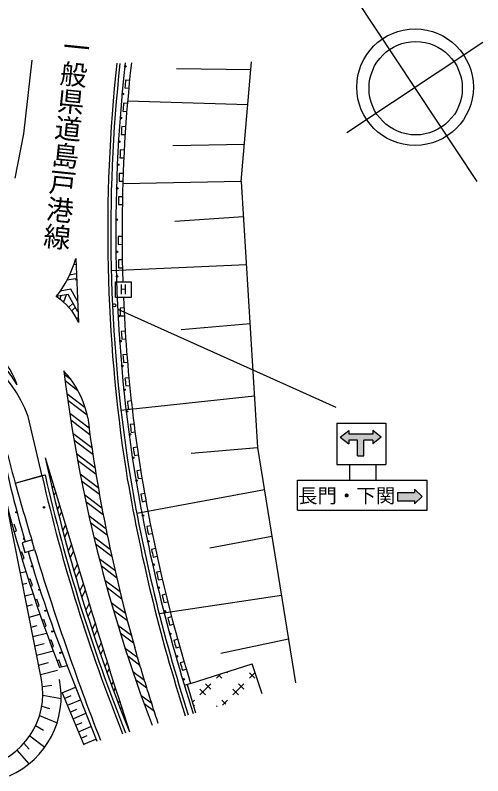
# Model space of a CAD drawing. Units: millimetres, scale not verified. Extents: x 40000 to 680000, y 20000 to 406021.
# Drawn here: x 130388 to 190533, y 237078 to 334842 of the extents above; entities that cross this region are included whole.
import ezdxf
from ezdxf.enums import TextEntityAlignment as Align

# ---------------------------------------------------------------- set-up
doc = ezdxf.new("R2010")
doc.units = ezdxf.units.MM
doc.header["$LTSCALE"] = 1000
doc.layers.add('M-BGD', color=7, linetype='Continuous', lineweight=25)
doc.layers.add('M-STR-STRC', color=7, linetype='Continuous', lineweight=25)
doc.styles.add('@ＭＳ ゴシック', font='')
doc.styles.add('ＭＳ ゴシック', font='')
doc.styles.get('@ＭＳ ゴシック').set_extended_font_data('@MS Gothic')
doc.styles.get('ＭＳ ゴシック').set_extended_font_data('MS Gothic')

msp = doc.modelspace()

# ---------------------------------------------------------------- hatches: boundary and pattern name
at = {"layer": 'M-STR-STRC'}
for points in [[(173302, 280998), (173302, 281456), (172202, 280598), (173302, 279741), (173302, 280198), (174435, 280198), (174435, 278212), (175235, 278212), (175235, 280198), (176368, 280198), (176368, 279741), (177468, 280598), (176368, 281456), (176368, 280998), (174835, 280998)], [(181749, 273512), (179547, 273512), (179547, 272437), (181749, 272437), (181749, 272047), (182721, 272975), (181749, 273902)]]:
    msp.add_hatch(color=256, dxfattribs=at).paths.add_polyline_path(points)

# ---------------------------------------------------------------- linework, layer by layer
at = {"layer": 'M-BGD'}
for p, q in [((189796, 313484), (171542, 341011)), ((173032, 319765), (190533, 331371)), ((131519, 319575), (132569, 329056)), ((159472, 313472), (160780, 328869)), ((160691, 327829), (151123, 327963)), ((145090, 326463), (144592, 326513)), ((144496, 325515), (144993, 325468)), ((160309, 323330), (144842, 323782)), ((144816, 323476), (144318, 323517)), ((144237, 322518), (144736, 322479)), ((144590, 320484), (144091, 320518)), ((130388, 313915), (131519, 319575)), ((144025, 319518), (144524, 319487)), ((159876, 318232), (150657, 318049)), ((144409, 317490), (143910, 317516)), ((143860, 316515), (144359, 316491)), ((144275, 314493), (143775, 314511)), ((143741, 313509), (144241, 313494)), ((159472, 313472), (144231, 313188)), ((159472, 313472), (161572, 279286)), ((144187, 311494), (143688, 311505)), ((143669, 310503), (144169, 310494)), ((150942, 308354), (159750, 308947)), ((144134, 306391), (143634, 306391)), ((143636, 305388), (144136, 305391)), ((144159, 303391), (143659, 303382)), ((142742, 302006), (160127, 302810)), ((143680, 302379), (144180, 302391)), ((143305, 300549), (145305, 300549)), ((143305, 298549), (143305, 300549)), ((145305, 300549), (145305, 298549)), ((145305, 298549), (143305, 298549)), ((144370, 297220), (143871, 297196)), ((143921, 296195), (144420, 296221)), ((151729, 294443), (160595, 295196)), ((144535, 294224), (144036, 294193)), ((144102, 293192), (144601, 293226)), ((144748, 291232), (144250, 291192)), ((144331, 290193), (144830, 290235)), ((145009, 288243), (144511, 288196)), ((144609, 287198), (145106, 287248)), ((143994, 284066), (161166, 285899)), ((145317, 285259), (144820, 285204)), ((144934, 284208), (145431, 284266)), ((133851, 275583), (132068, 283247)), ((145673, 282280), (145177, 282217)), ((145307, 281223), (145803, 281289)), ((146077, 279308), (145582, 279237)), ((153042, 278564), (161572, 279286)), ((161572, 279286), (166428, 249037)), ((145727, 278244), (146222, 278318)), ((133834, 275657), (134220, 275764)), ((133834, 275655), (134221, 275762)), ((146528, 276342), (146034, 276263)), ((130393, 274703), (133834, 275657)), ((130394, 274701), (133834, 275655)), ((146196, 275273), (146689, 275355)), ((146021, 270825), (162437, 273897)), ((147026, 273384), (146534, 273297)), ((133768, 249435), (129258, 272163)), ((146711, 272310), (147203, 272399)), ((130558, 268563), (130258, 269438)), ((147811, 269212), (147321, 269114)), ((130250, 268457), (130558, 268563)), ((147519, 268131), (148009, 268232)), ((155404, 266359), (163403, 267878)), ((132518, 267401), (131269, 267037)), ((131269, 267037), (131633, 265788)), ((132881, 266152), (132518, 267401)), ((131633, 265788), (132881, 266152)), ((148419, 266274), (147930, 266169)), ((131016, 265796), (131256, 265878)), ((131556, 265003), (131256, 265878)), ((131281, 264909), (131556, 265003)), ((148142, 265189), (148631, 265297)), ((131042, 263173), (131756, 263355)), ((149070, 263346), (148582, 263233)), ((132083, 262317), (132329, 262402)), ((132629, 261526), (132329, 262402)), ((148810, 262257), (149296, 262372)), ((131336, 261690), (131883, 261838)), ((132365, 261436), (132629, 261526)), ((131628, 260220), (132675, 260487)), ((148892, 257955), (164623, 260278)), ((149764, 260427), (149279, 260308)), ((131892, 258890), (132623, 259085)), ((132934, 259706), (133173, 259788)), ((133472, 258912), (133173, 259788)), ((149521, 259335), (150006, 259457)), ((133230, 258829), (133472, 258912)), ((132171, 257482), (133570, 257839)), ((133835, 257080), (134072, 257161)), ((134382, 256293), (134072, 257161)), ((150502, 257519), (150019, 257393)), ((132430, 256179), (133222, 256406)), ((134144, 256208), (134382, 256293)), ((150275, 256424), (150758, 256553)), ((132663, 255002), (134434, 255405)), ((134776, 254469), (135012, 254555)), ((135182, 254093), (135012, 254555)), ((151284, 254623), (150802, 254489)), ((156848, 252842), (165523, 254674)), ((132907, 253775), (134093, 254078)), ((135099, 253601), (135335, 253692)), ((135335, 253692), (135182, 254093)), ((151072, 253524), (151554, 253660)), ((133140, 252601), (135302, 253153)), ((133396, 251308), (134668, 251632)), ((135757, 251872), (135996, 251963)), ((136339, 251064), (135996, 251963)), ((152108, 251738), (151628, 251597)), ((152950, 248948), (160877, 251476)), ((162153, 247623), (160877, 251476)), ((133638, 250092), (135832, 250652)), ((137086, 251230), (136093, 251009)), ((137086, 251230), (140867, 241523)), ((151913, 250636), (152392, 250780)), ((157580, 250422), (157685, 250316)), ((160514, 249609), (161251, 250347)), ((160514, 250316), (161221, 249609)), ((156271, 249609), (156850, 250188)), ((156508, 250079), (156978, 249609)), ((133897, 248531), (133946, 248539)), ((133946, 248539), (135079, 248735)), ((136427, 247760), (138123, 248480)), ((152949, 248949), (152138, 248673)), ((152527, 248798), (153579, 245166)), ((154150, 247488), (155564, 248902)), ((154857, 248902), (155564, 248195)), ((158392, 247488), (159807, 248902)), ((159100, 248902), (159807, 248195)), ((133938, 247453), (136301, 247006)), ((136427, 247760), (139237, 241056)), ((136734, 247026), (137586, 247388)), ((154150, 248195), (154857, 247488)), ((158392, 248195), (159100, 247488)), ((137107, 246138), (138791, 246853)), ((153192, 246530), (153443, 246781)), ((156978, 246781), (157476, 246283)), ((157071, 246167), (157685, 246781)), ((133806, 246033), (134793, 245748)), ((137469, 245275), (138299, 245627)), ((153273, 246243), (153443, 246074)), ((156271, 246074), (156377, 245968)), ((133526, 244848), (135785, 243901)), ((137829, 244414), (139470, 245110)), ((133015, 243529), (134032, 242935)), ((138180, 243577), (138991, 243921)), ((138530, 242743), (140127, 243421)), ((132262, 242221), (134213, 240769)), ((138869, 241933), (139661, 242269)), ((139208, 241125), (140764, 241785)), ((131503, 241256), (132192, 240482)), ((130611, 240382), (132155, 238596))]:
    msp.add_line(p, q, dxfattribs=at)
for centre, radius in [((181818, 325592), 7500), ((181898, 325455), 6000), ((144559, 328262), 100), ((144226, 324719), 100), ((143993, 321642), 100), ((143793, 318581), 100), ((143627, 315637), 100), ((143527, 312576), 100), ((143444, 308550), 100), ((143477, 304425), 100), ((143494, 301281), 100), ((143727, 296174), 100), ((143927, 292947), 100), ((144176, 289753), 100), ((144442, 286709), 100), ((144775, 283897), 100), ((145158, 280970), 100), ((145557, 277975), 100), ((146006, 275014), 100), ((130537, 270946), 75.1), ((134100, 271579), 100), ((146838, 270540), 100), ((131502, 267545), 75.1), ((147503, 267213), 100), ((132542, 264010), 75.1), ((148202, 264202), 100), ((133490, 260999), 75.1), ((148850, 261257), 100), ((134268, 258292), 75.1), ((149649, 258230), 100), ((135161, 255633), 75.1), ((150348, 255319), 100), ((136198, 252883), 75.1), ((151179, 252441), 100), ((152044, 249463), 100)]:
    msp.add_circle(centre, radius, dxfattribs=at)
for centre, radius, start, end in [((342859, 306960), 200578, 173.77906, 188.80204), ((342859, 306960), 200178, 173.77906, 188.80145), ((342859, 306960), 199528, 173.74008, 188.80145), ((337876, 307333), 193733, 173.66452, 179.73353), ((337876, 307333), 194233, 174.33306, 174.62881), ((337876, 307333), 194233, 175.2203, 175.51604), ((337876, 307333), 194233, 176.10753, 176.40328), ((337876, 307333), 194233, 176.99477, 177.29052), ((337876, 307333), 194233, 177.88201, 178.17776), ((337876, 307333), 194233, 178.76925, 179.06499), ((309437, 306309), 165304, 179.3326, 181.99673), ((309437, 306309), 165804, 179.97144, 180.31805), ((309437, 306309), 165804, 181.01127, 181.35788), ((331867, 306047), 187705, 182.2894, 190.73276), ((331867, 306047), 188205, 182.69553, 183.00077), ((116238, 277493), 16843, 19.97314, 82.01626), ((331867, 306047), 188205, 183.61126, 183.9165), ((331867, 306047), 188205, 184.52699, 184.83223), ((331867, 306047), 188205, 185.44272, 185.74797), ((331867, 306047), 188205, 186.35845, 186.6637), ((331867, 306047), 188205, 187.27419, 187.57943), ((469999, 368882), 352422, 194.57765, 195.50009), ((305834, 317433), 181270, 192.11781, 196.10288), ((331867, 306047), 188205, 188.18992, 188.49516), ((352524, 325790), 223962, 192.90743, 201.80781), ((361533, 312143), 219837, 189.39218, 197.84103), ((361533, 312143), 219437, 189.39272, 197.8444), ((361533, 312143), 218787, 189.39272, 197.84991), ((331867, 306047), 188205, 189.10565, 189.41089), ((352524, 325790), 224362, 192.93097, 201.7974), ((385813, 345046), 264929, 195.39803, 197.04239), ((304841, 317212), 181270, 194.15672, 201.42106), ((331867, 306047), 188205, 190.02138, 190.32662), ((345571, 308577), 201640, 190.71375, 197.20062), ((345571, 308577), 202140, 191.25777, 191.54192), ((469999, 368882), 352422, 196.94772, 201.16149), ((345571, 308577), 202140, 192.11022, 192.39437), ((305834, 317433), 181270, 196.51413, 201.42106), ((345571, 308577), 202140, 192.96266, 193.24681), ((345571, 308577), 202140, 193.81511, 194.09926), ((345571, 308577), 202140, 194.66756, 194.95171), ((345571, 308577), 202140, 195.52, 195.80415), ((345571, 308577), 202140, 196.37245, 196.6566), ((124384, 247630), 9556, 191.2728, 10.88263), ((125181, 247262), 11123, 293.71445, 11.44757)]:
    msp.add_arc(centre, radius, start, end, dxfattribs=at)
at = {"layer": 'M-STR-STRC'}
for p, q in [((138174, 303550), (138542, 295322)), ((138193, 302816), (137932, 302766)), ((138231, 301600), (137396, 301442)), ((138152, 300974), (137055, 300766)), ((138260, 300781), (138152, 300974)), ((137525, 299633), (136190, 299380)), ((138380, 298097), (137525, 299633)), ((137211, 298962), (135642, 298665)), ((136265, 298783), (136111, 298350)), ((136949, 298913), (136608, 297955)), ((138455, 296728), (137211, 298962)), ((137833, 297845), (137275, 297298)), ((138136, 297301), (137658, 296833)), ((143609, 297060), (171628, 284462)), ((138500, 295977), (138315, 295796)), ((137547, 288021), (136691, 288666)), ((138461, 286581), (136798, 287834)), ((139393, 284376), (137023, 286161)), ((139648, 283432), (137143, 285319)), ((139882, 281753), (137394, 283627)), ((139988, 280921), (137526, 282776)), ((171743, 282395), (171743, 277104)), ((171743, 282395), (178070, 282395)), ((178070, 282395), (178070, 277104)), ((140251, 279220), (137803, 281063)), ((172202, 280598), (173302, 281456)), ((172202, 280598), (173302, 279741)), ((173302, 281456), (173302, 280998)), ((174835, 280998), (173302, 280998)), ((176368, 280998), (174835, 280998)), ((176368, 281456), (176368, 280998)), ((177468, 280598), (176368, 281456)), ((177468, 280598), (176368, 279741)), ((140377, 278373), (137949, 280202)), ((174435, 280198), (173302, 280198)), ((173302, 280198), (173302, 279741)), ((174435, 278212), (174435, 280198)), ((175235, 278212), (175235, 280198)), ((176368, 280198), (175235, 280198)), ((176368, 280198), (176368, 279741)), ((134239, 277967), (139682, 259989)), ((140643, 276669), (138254, 278469)), ((174435, 278212), (175235, 278212)), ((134558, 276914), (134499, 276795)), ((140782, 275813), (138414, 277597)), ((171743, 277104), (178070, 277104)), ((173367, 277104), (173367, 275065)), ((176768, 277104), (176768, 275065)), ((134813, 276072), (134711, 275864)), ((141074, 274090), (138748, 275842)), ((141227, 273223), (138922, 274959)), ((166706, 275065), (183359, 275065)), ((166706, 271223), (166706, 275065)), ((183359, 271223), (183359, 275065)), ((135323, 274388), (135142, 274020)), ((181749, 273902), (181749, 273512)), ((182721, 272975), (181749, 273902)), ((135578, 273546), (135361, 273106)), ((141546, 271479), (139286, 273181)), ((179547, 273512), (181749, 273512)), ((179547, 273512), (179547, 272437)), ((182721, 272975), (181749, 272047)), ((136088, 271863), (135809, 271296)), ((141712, 270602), (139476, 272287)), ((179547, 272437), (181749, 272437)), ((181749, 272437), (181749, 272047)), ((136342, 271021), (136036, 270398)), ((166706, 271223), (183359, 271223)), ((142060, 268837), (139872, 270485)), ((136852, 269337), (136499, 268619)), ((142241, 267949), (140078, 269578)), ((137107, 268495), (136734, 267737)), ((142618, 266162), (140507, 267752)), ((137617, 266811), (137212, 265989)), ((137872, 265969), (137455, 265122)), ((142814, 265262), (140730, 266832)), ((143223, 263452), (141194, 264979)), ((138382, 264285), (137948, 263403)), ((143435, 262540), (141435, 264046)), ((138637, 263443), (138197, 262550)), ((143876, 260705), (141937, 262165)), ((139146, 261759), (138703, 260859)), ((144105, 259780), (142197, 261217)), ((139401, 260918), (138960, 260021)), ((139909, 259229), (139480, 258357)), ((144580, 257919), (142737, 259307)), ((140162, 258384), (139743, 257531)), ((144827, 256982), (143018, 258344)), ((140671, 256699), (140275, 255893)), ((145338, 255093), (143600, 256402)), ((140927, 255859), (140544, 255081)), ((145604, 254141), (143902, 255423)), ((141441, 254184), (141089, 253468)), ((141700, 253349), (141364, 252668)), ((146145, 252231), (144529, 253448)), ((146439, 251257), (144854, 252451)), ((142219, 251684), (141921, 251079)), ((142479, 250854), (142203, 250291)), ((147027, 249311), (145528, 250440)), ((147321, 248338), (145878, 249425)), ((143003, 249199), (142771, 248726)), ((143267, 248374), (143058, 247950)), ((147958, 246354), (146604, 247374)), ((143795, 246728), (143637, 246407)), ((144061, 245908), (143930, 245642)), ((148291, 245327), (146986, 246322)), ((144595, 244273), (144520, 244122)), ((144863, 243457), (144818, 243367))]:
    msp.add_line(p, q, dxfattribs=at)
msp.add_circle((143150, 297549), 200, dxfattribs=at)
for centre, radius, start, end in [((125437, 307054), 13210, 320.57619, 344.62039), ((131757, 292364), 7402, 23.55936, 58.34566), ((118324, 280146), 14262, 30.27686, 75.55864), ((121301, 284084), 9891, 19.20041, 86.6351), ((328159, 312795), 192982, 187.04609, 201.02046), ((127565, 280676), 12393, 11.31483, 42.96376), ((338254, 308373), 200138, 187.2524, 195.89074), ((352533, 325794), 223472, 192.35778, 201.82088), ((709013, 429310), 593976, 196.56273, 198.30717)]:
    msp.add_arc(centre, radius, start, end, dxfattribs=at)
msp.add_spline([(148797, 243795), (147999, 246228), (147226, 248668), (146480, 251117), (145764, 253575)], degree=3, dxfattribs=at)

# ---------------------------------------------------------------- texts
at = {"layer": 'M-BGD', "style": '@ＭＳ ゴシック'}
msp.add_text('一般県道島戸港線', height=2566, rotation=264.181, dxfattribs=at).set_placement((136995, 318552), align=Align.MIDDLE_CENTER)
at = {"layer": 'M-BGD', "style": 'ＭＳ ゴシック'}
msp.add_text('H', height=1320, dxfattribs=at).set_placement((144305, 298549), align=Align.BOTTOM_CENTER)
at = {"layer": 'M-STR-STRC', "style": 'ＭＳ ゴシック'}
msp.add_text('長門・下関', height=1833, dxfattribs=at).set_placement((173022, 273077), align=Align.MIDDLE_CENTER)

doc.saveas('drawing.dxf')
